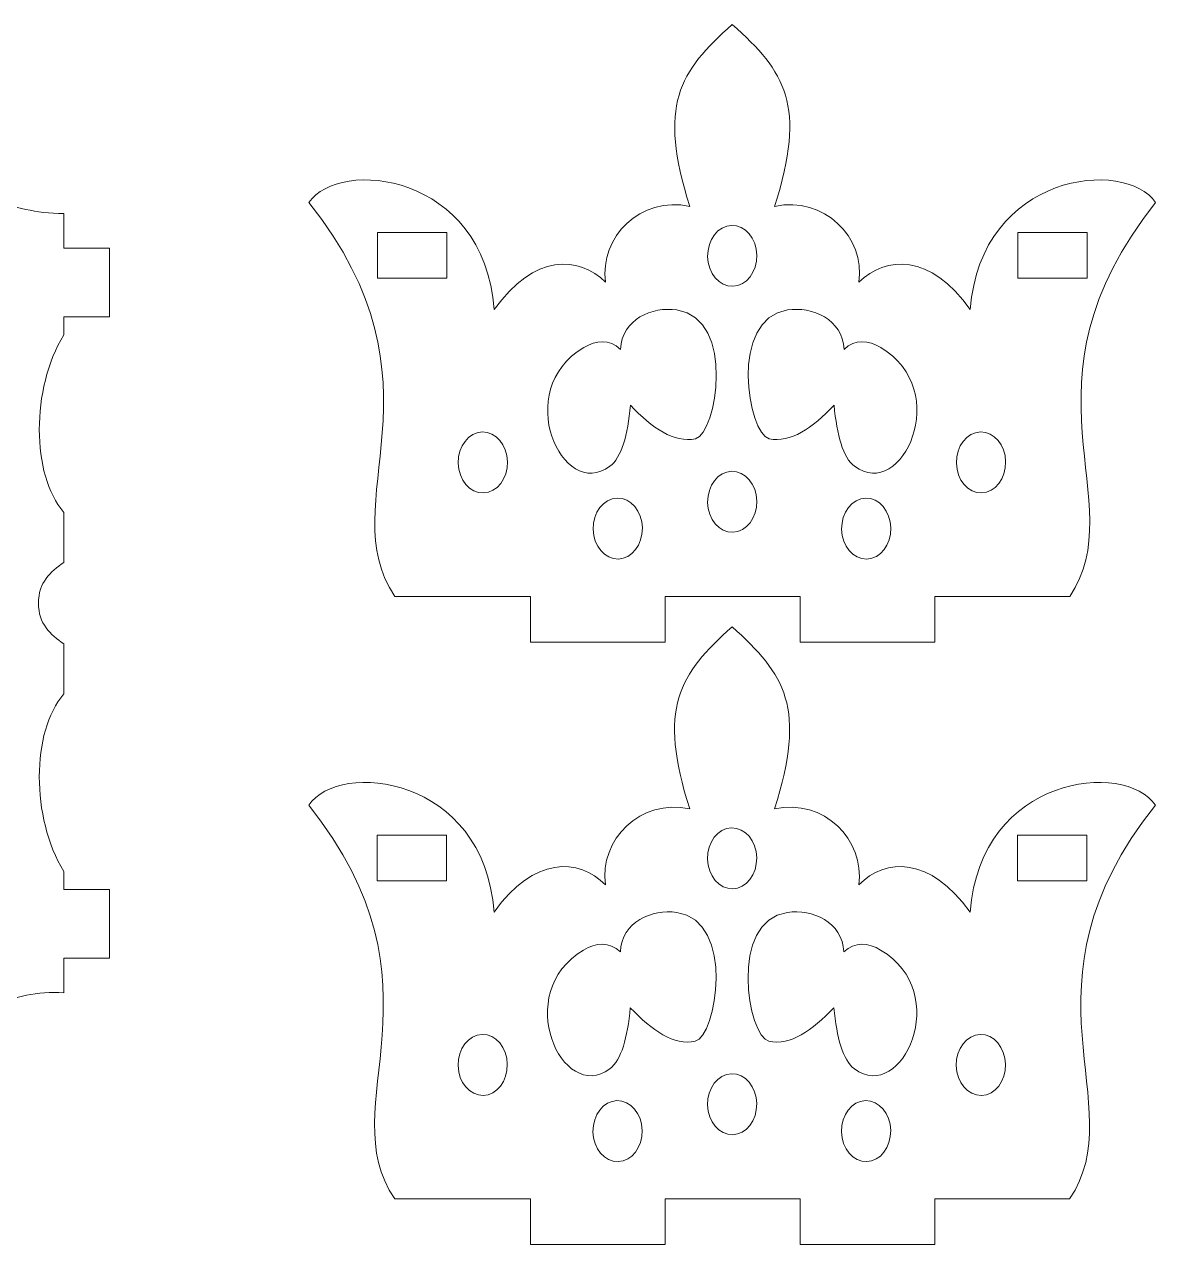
# Model space of a CAD drawing. Header units: centimetres. Extents: x -43 to 259, y -127 to -6.
# Drawn here: x 43.3 to 53.09, y -107.67 to -97.11 of the extents above; entities that cross this region are included whole.
import ezdxf

# ---------------------------------------------------------------- set-up
doc = ezdxf.new("R2010")
doc.units = ezdxf.units.CM
doc.header["$MEASUREMENT"] = 0
doc.layers.add('layer 1', color=7, linetype='Continuous')

msp = doc.modelspace()

# ---------------------------------------------------------------- linework, layer by layer
at = {"layer": 'layer 1', "color": 250, "lineweight": 20}
for points, knots in [([(50.01557, -102.06114), (50.01557, -102.06114), (48.84758, -102.06114), (48.84758, -102.06114), (48.84758, -102.06114), (48.84758, -102.06114), (48.84758, -102.45714), (48.84758, -102.45714), (48.84758, -102.45714), (48.84758, -102.45714), (47.68158, -102.45714), (47.68158, -102.45714), (47.68158, -102.45714), (47.68158, -102.45714), (47.68158, -102.06114), (47.68158, -102.06114), (47.68158, -102.06114), (47.68158, -102.06114), (46.50557, -102.06115), (46.50557, -102.06115), (46.50557, -102.06115), (45.95032, -101.2492), (47.01911, -100.23049), (45.76158, -98.65165), (45.76158, -98.65165), (46.02199, -98.264), (47.27715, -98.39041), (47.36639, -99.57872), (47.36639, -99.57872), (47.71145, -99.09053), (48.09956, -99.11079), (48.33022, -99.34089), (48.33022, -99.34089), (48.27627, -98.95126), (48.63289, -98.59148), (49.06022, -98.68418), (49.06022, -98.68418), (48.78105, -97.80983), (48.96694, -97.51891), (49.42732, -97.10859), (49.42732, -97.10859), (49.8877, -97.51891), (50.07359, -97.80983), (49.79442, -98.68418), (49.79442, -98.68418), (50.22175, -98.59148), (50.57837, -98.95126), (50.52442, -99.34089), (50.52442, -99.34089), (50.75508, -99.11079), (51.14319, -99.09053), (51.48825, -99.57872), (51.48825, -99.57872), (51.57749, -98.39041), (52.83265, -98.264), (53.09306, -98.65165), (53.09306, -98.65165), (51.83553, -100.23049), (52.90432, -101.2492), (52.34907, -102.06115), (52.34907, -102.06115), (52.34907, -102.06115), (51.18158, -102.06114), (51.18158, -102.06114), (51.18158, -102.06114), (51.18158, -102.06114), (51.18158, -102.45714), (51.18158, -102.45714), (51.18158, -102.45714), (51.18158, -102.45714), (50.01557, -102.45714), (50.01557, -102.45714), (50.01557, -102.45714), (50.01557, -102.45714), (50.01557, -102.06114), (50.01557, -102.06114)], [0, 0, 0, 0, 0.05, 0.05, 0.05, 0.05, 0.1, 0.1, 0.1, 0.1, 0.15, 0.15, 0.15, 0.15, 0.2, 0.2, 0.2, 0.2, 0.25, 0.25, 0.25, 0.25, 0.3, 0.3, 0.3, 0.3, 0.35, 0.35, 0.35, 0.35, 0.4, 0.4, 0.4, 0.4, 0.45, 0.45, 0.45, 0.45, 0.5, 0.5, 0.5, 0.5, 0.55, 0.55, 0.55, 0.55, 0.6, 0.6, 0.6, 0.6, 0.65, 0.65, 0.65, 0.65, 0.7, 0.7, 0.7, 0.7, 0.75, 0.75, 0.75, 0.75, 0.8, 0.8, 0.8, 0.8, 0.85, 0.85, 0.85, 0.85, 0.9, 0.9, 0.9, 0.9, 1, 1, 1, 1]), ([(35.90303, -106.48266), (35.9115, -106.25105), (35.87659, -106.05415), (35.78536, -105.89644), (35.78536, -105.89644), (35.75098, -105.92435), (35.70987, -105.93891), (35.66212, -105.93891), (35.66212, -105.93891), (35.55167, -105.93891), (35.46212, -105.84936), (35.46212, -105.73891), (35.46212, -105.73891), (35.46212, -105.69472), (35.47528, -105.6555), (35.49954, -105.6224), (35.49954, -105.6224), (35.35027, -105.54155), (35.15854, -105.49836), (34.91334, -105.49297), (34.91334, -105.49297), (34.91334, -105.49297), (34.91334, -105.19478), (34.91334, -105.19478), (34.91334, -105.19478), (34.91334, -105.19478), (34.51733, -105.19478), (34.51733, -105.19478), (34.51733, -105.19478), (34.51733, -105.19478), (34.51733, -104.60038), (34.51733, -104.60038), (34.51733, -104.60038), (34.51733, -104.60038), (34.91334, -104.60038), (34.91334, -104.60038), (34.91334, -104.60038), (34.91334, -104.60038), (34.91334, -104.44356), (34.91334, -104.44356), (34.91334, -104.44356), (35.19602, -103.97271), (35.1941, -103.23787), (34.91334, -102.90652), (34.91334, -102.90652), (34.91334, -102.90652), (34.91334, -102.47325), (34.91334, -102.47325), (34.91334, -102.47325), (35.03057, -102.38935), (35.13164, -102.30119), (35.13164, -102.12015), (35.13164, -102.12015), (35.13164, -101.93911), (35.03057, -101.85095), (34.91334, -101.76705), (34.91334, -101.76705), (34.91334, -101.76705), (34.91334, -101.33378), (34.91334, -101.33378), (34.91334, -101.33378), (35.1941, -101.00243), (35.19602, -100.26759), (34.91334, -99.79674), (34.91334, -99.79674), (34.91334, -99.79674), (34.91334, -99.63992), (34.91334, -99.63992), (34.91334, -99.63992), (34.91334, -99.63992), (34.51733, -99.63992), (34.51733, -99.63992), (34.51733, -99.63992), (34.51733, -99.63992), (34.51733, -99.04552), (34.51733, -99.04552), (34.51733, -99.04552), (34.51733, -99.04552), (34.91334, -99.04552), (34.91334, -99.04552), (34.91334, -99.04552), (34.91334, -99.04552), (34.91334, -98.74733), (34.91334, -98.74733), (34.91334, -98.74733), (35.14495, -98.7558), (35.34185, -98.72089), (35.49956, -98.62966), (35.49956, -98.62966), (35.47165, -98.59528), (35.45709, -98.55417), (35.45709, -98.50642), (35.45709, -98.50642), (35.45709, -98.39597), (35.54664, -98.30642), (35.65709, -98.30642), (35.65709, -98.30642), (35.70128, -98.30642), (35.7405, -98.31958), (35.7736, -98.34384), (35.7736, -98.34384), (35.85445, -98.19457), (35.89764, -98.00284), (35.90303, -97.75764), (35.90303, -97.75764), (35.90303, -97.75764), (36.20122, -97.75764), (36.20122, -97.75764), (36.20122, -97.75764), (36.20122, -97.75764), (36.20122, -97.36163), (36.20122, -97.36163), (36.20122, -97.36163), (36.20122, -97.36163), (36.79562, -97.36163), (36.79562, -97.36163), (36.79562, -97.36163), (36.79562, -97.36163), (36.79562, -97.75764), (36.79562, -97.75764), (36.79562, -97.75764), (36.79562, -97.75764), (36.95244, -97.75764), (36.95244, -97.75764), (36.95244, -97.75764), (37.42329, -98.04032), (38.15813, -98.0384), (38.48948, -97.75764), (38.48948, -97.75764), (38.48948, -97.75764), (38.92275, -97.75764), (38.92275, -97.75764), (38.92275, -97.75764), (39.00665, -97.87487), (39.09481, -97.97594), (39.27585, -97.97594), (39.27585, -97.97594), (39.45689, -97.97594), (39.54505, -97.87487), (39.62895, -97.75764), (39.62895, -97.75764), (39.62895, -97.75764), (40.06222, -97.75764), (40.06222, -97.75764), (40.06222, -97.75764), (40.39357, -98.0384), (41.12841, -98.04032), (41.59926, -97.75764), (41.59926, -97.75764), (41.59926, -97.75764), (41.75608, -97.75764), (41.75608, -97.75764), (41.75608, -97.75764), (41.75608, -97.75764), (41.75608, -97.36163), (41.75608, -97.36163), (41.75608, -97.36163), (41.75608, -97.36163), (42.35048, -97.36163), (42.35048, -97.36163), (42.35048, -97.36163), (42.35048, -97.36163), (42.35048, -97.75764), (42.35048, -97.75764), (42.35048, -97.75764), (42.35048, -97.75764), (42.6499, -97.75763), (42.6499, -97.75763), (42.6499, -97.75763), (42.64143, -97.98924), (42.67634, -98.18614), (42.76757, -98.34385), (42.76757, -98.34385), (42.80195, -98.31594), (42.84306, -98.30138), (42.89081, -98.30138), (42.89081, -98.30138), (43.00126, -98.30138), (43.09081, -98.39093), (43.09081, -98.50138), (43.09081, -98.50138), (43.09081, -98.54557), (43.07765, -98.58479), (43.05339, -98.61789), (43.05339, -98.61789), (43.20266, -98.69874), (43.39316, -98.74194), (43.63836, -98.74733), (43.63836, -98.74733), (43.63836, -98.74733), (43.63836, -99.04552), (43.63836, -99.04552), (43.63836, -99.04552), (43.63836, -99.04552), (44.03437, -99.04552), (44.03437, -99.04552), (44.03437, -99.04552), (44.03437, -99.04552), (44.03437, -99.63992), (44.03437, -99.63992), (44.03437, -99.63992), (44.03437, -99.63992), (43.63836, -99.63992), (43.63836, -99.63992), (43.63836, -99.63992), (43.63836, -99.63992), (43.63836, -99.79674), (43.63836, -99.79674), (43.63836, -99.79674), (43.35568, -100.26759), (43.3576, -101.00243), (43.63836, -101.33378), (43.63836, -101.33378), (43.63836, -101.33378), (43.63836, -101.76705), (43.63836, -101.76705), (43.63836, -101.76705), (43.52113, -101.85095), (43.42006, -101.93911), (43.42006, -102.12015), (43.42006, -102.12015), (43.42006, -102.30119), (43.52113, -102.38935), (43.63836, -102.47325), (43.63836, -102.47325), (43.63836, -102.47325), (43.63836, -102.90652), (43.63836, -102.90652), (43.63836, -102.90652), (43.3576, -103.23787), (43.35568, -103.97271), (43.63836, -104.44356), (43.63836, -104.44356), (43.63836, -104.44356), (43.63836, -104.60038), (43.63836, -104.60038), (43.63836, -104.60038), (43.63836, -104.60038), (44.03437, -104.60038), (44.03437, -104.60038), (44.03437, -104.60038), (44.03437, -104.60038), (44.03437, -105.19478), (44.03437, -105.19478), (44.03437, -105.19478), (44.03437, -105.19478), (43.63836, -105.19478), (43.63836, -105.19478), (43.63836, -105.19478), (43.63836, -105.19478), (43.63836, -105.49297), (43.63836, -105.49297), (43.63836, -105.49297), (43.40675, -105.4845), (43.20985, -105.51941), (43.05214, -105.61064), (43.05214, -105.61064), (43.08005, -105.64502), (43.09461, -105.68613), (43.09461, -105.73388), (43.09461, -105.73388), (43.09461, -105.84433), (43.00506, -105.93388), (42.89461, -105.93388), (42.89461, -105.93388), (42.85042, -105.93388), (42.8112, -105.92072), (42.7781, -105.89646), (42.7781, -105.89646), (42.69725, -106.04573), (42.65406, -106.23746), (42.64867, -106.48266), (42.64867, -106.48266), (42.64867, -106.48266), (42.35048, -106.48266), (42.35048, -106.48266), (42.35048, -106.48266), (42.35048, -106.48266), (42.35048, -106.87867), (42.35048, -106.87867), (42.35048, -106.87867), (42.35048, -106.87867), (41.75608, -106.87867), (41.75608, -106.87867), (41.75608, -106.87867), (41.75608, -106.87867), (41.75608, -106.48266), (41.75608, -106.48266), (41.75608, -106.48266), (41.75608, -106.48266), (41.59926, -106.48266), (41.59926, -106.48266), (41.59926, -106.48266), (41.12841, -106.19998), (40.39357, -106.2019), (40.06222, -106.48266), (40.06222, -106.48266), (40.06222, -106.48266), (39.62895, -106.48266), (39.62895, -106.48266), (39.62895, -106.48266), (39.54505, -106.36543), (39.45689, -106.26436), (39.27585, -106.26436), (39.27585, -106.26436), (39.09481, -106.26436), (39.00665, -106.36543), (38.92275, -106.48266), (38.92275, -106.48266), (38.92275, -106.48266), (38.48948, -106.48266), (38.48948, -106.48266), (38.48948, -106.48266), (38.15813, -106.2019), (37.42329, -106.19998), (36.95244, -106.48266), (36.95244, -106.48266), (36.95244, -106.48266), (36.79562, -106.48266), (36.79562, -106.48266), (36.79562, -106.48266), (36.79562, -106.48266), (36.79562, -106.87867), (36.79562, -106.87867), (36.79562, -106.87867), (36.79562, -106.87867), (36.20122, -106.87867), (36.20122, -106.87867), (36.20122, -106.87867), (36.20122, -106.87867), (36.20122, -106.48266), (36.20122, -106.48266), (36.20122, -106.48266), (36.20122, -106.48266), (35.90303, -106.48266), (35.90303, -106.48266)], [0, 0, 0, 0, 0.01176471, 0.01176471, 0.01176471, 0.01176471, 0.02352941, 0.02352941, 0.02352941, 0.02352941, 0.03529412, 0.03529412, 0.03529412, 0.03529412, 0.04705882, 0.04705882, 0.04705882, 0.04705882, 0.05882353, 0.05882353, 0.05882353, 0.05882353, 0.07058824, 0.07058824, 0.07058824, 0.07058824, 0.08235294, 0.08235294, 0.08235294, 0.08235294, 0.09411765, 0.09411765, 0.09411765, 0.09411765, 0.10588235, 0.10588235, 0.10588235, 0.10588235, 0.11764706, 0.11764706, 0.11764706, 0.11764706, 0.12941176, 0.12941176, 0.12941176, 0.12941176, 0.14117647, 0.14117647, 0.14117647, 0.14117647, 0.15294118, 0.15294118, 0.15294118, 0.15294118, 0.16470588, 0.16470588, 0.16470588, 0.16470588, 0.17647059, 0.17647059, 0.17647059, 0.17647059, 0.18823529, 0.18823529, 0.18823529, 0.18823529, 0.2, 0.2, 0.2, 0.2, 0.21176471, 0.21176471, 0.21176471, 0.21176471, 0.22352941, 0.22352941, 0.22352941, 0.22352941, 0.23529412, 0.23529412, 0.23529412, 0.23529412, 0.24705882, 0.24705882, 0.24705882, 0.24705882, 0.25882353, 0.25882353, 0.25882353, 0.25882353, 0.27058824, 0.27058824, 0.27058824, 0.27058824, 0.28235294, 0.28235294, 0.28235294, 0.28235294, 0.29411765, 0.29411765, 0.29411765, 0.29411765, 0.30588235, 0.30588235, 0.30588235, 0.30588235, 0.31764706, 0.31764706, 0.31764706, 0.31764706, 0.32941176, 0.32941176, 0.32941176, 0.32941176, 0.34117647, 0.34117647, 0.34117647, 0.34117647, 0.35294118, 0.35294118, 0.35294118, 0.35294118, 0.36470588, 0.36470588, 0.36470588, 0.36470588, 0.37647059, 0.37647059, 0.37647059, 0.37647059, 0.38823529, 0.38823529, 0.38823529, 0.38823529, 0.4, 0.4, 0.4, 0.4, 0.41176471, 0.41176471, 0.41176471, 0.41176471, 0.42352941, 0.42352941, 0.42352941, 0.42352941, 0.43529412, 0.43529412, 0.43529412, 0.43529412, 0.44705882, 0.44705882, 0.44705882, 0.44705882, 0.45882353, 0.45882353, 0.45882353, 0.45882353, 0.47058824, 0.47058824, 0.47058824, 0.47058824, 0.48235294, 0.48235294, 0.48235294, 0.48235294, 0.49411765, 0.49411765, 0.49411765, 0.49411765, 0.50588235, 0.50588235, 0.50588235, 0.50588235, 0.51764706, 0.51764706, 0.51764706, 0.51764706, 0.52941176, 0.52941176, 0.52941176, 0.52941176, 0.54117647, 0.54117647, 0.54117647, 0.54117647, 0.55294118, 0.55294118, 0.55294118, 0.55294118, 0.56470588, 0.56470588, 0.56470588, 0.56470588, 0.57647059, 0.57647059, 0.57647059, 0.57647059, 0.58823529, 0.58823529, 0.58823529, 0.58823529, 0.6, 0.6, 0.6, 0.6, 0.61176471, 0.61176471, 0.61176471, 0.61176471, 0.62352941, 0.62352941, 0.62352941, 0.62352941, 0.63529412, 0.63529412, 0.63529412, 0.63529412, 0.64705882, 0.64705882, 0.64705882, 0.64705882, 0.65882353, 0.65882353, 0.65882353, 0.65882353, 0.67058824, 0.67058824, 0.67058824, 0.67058824, 0.68235294, 0.68235294, 0.68235294, 0.68235294, 0.69411765, 0.69411765, 0.69411765, 0.69411765, 0.70588235, 0.70588235, 0.70588235, 0.70588235, 0.71764706, 0.71764706, 0.71764706, 0.71764706, 0.72941176, 0.72941176, 0.72941176, 0.72941176, 0.74117647, 0.74117647, 0.74117647, 0.74117647, 0.75294118, 0.75294118, 0.75294118, 0.75294118, 0.76470588, 0.76470588, 0.76470588, 0.76470588, 0.77647059, 0.77647059, 0.77647059, 0.77647059, 0.78823529, 0.78823529, 0.78823529, 0.78823529, 0.8, 0.8, 0.8, 0.8, 0.81176471, 0.81176471, 0.81176471, 0.81176471, 0.82352941, 0.82352941, 0.82352941, 0.82352941, 0.83529412, 0.83529412, 0.83529412, 0.83529412, 0.84705882, 0.84705882, 0.84705882, 0.84705882, 0.85882353, 0.85882353, 0.85882353, 0.85882353, 0.87058824, 0.87058824, 0.87058824, 0.87058824, 0.88235294, 0.88235294, 0.88235294, 0.88235294, 0.89411765, 0.89411765, 0.89411765, 0.89411765, 0.90588235, 0.90588235, 0.90588235, 0.90588235, 0.91764706, 0.91764706, 0.91764706, 0.91764706, 0.92941176, 0.92941176, 0.92941176, 0.92941176, 0.94117647, 0.94117647, 0.94117647, 0.94117647, 0.95294118, 0.95294118, 0.95294118, 0.95294118, 0.96470588, 0.96470588, 0.96470588, 0.96470588, 0.97647059, 0.97647059, 0.97647059, 0.97647059, 1, 1, 1, 1]), ([(50.01428, -107.27846), (50.01428, -107.27846), (48.84629, -107.27846), (48.84629, -107.27846), (48.84629, -107.27846), (48.84629, -107.27846), (48.84629, -107.67446), (48.84629, -107.67446), (48.84629, -107.67446), (48.84629, -107.67446), (47.68029, -107.67446), (47.68029, -107.67446), (47.68029, -107.67446), (47.68029, -107.67446), (47.68029, -107.27846), (47.68029, -107.27846), (47.68029, -107.27846), (47.68029, -107.27846), (46.50428, -107.27847), (46.50428, -107.27847), (46.50428, -107.27847), (45.94903, -106.46652), (47.01782, -105.44781), (45.76029, -103.86897), (45.76029, -103.86897), (46.0207, -103.48132), (47.27586, -103.60773), (47.3651, -104.79604), (47.3651, -104.79604), (47.71016, -104.30785), (48.09827, -104.32811), (48.32893, -104.55821), (48.32893, -104.55821), (48.27498, -104.16858), (48.6316, -103.8088), (49.05893, -103.9015), (49.05893, -103.9015), (48.77976, -103.02715), (48.96565, -102.73623), (49.42603, -102.32591), (49.42603, -102.32591), (49.88641, -102.73623), (50.0723, -103.02715), (49.79313, -103.9015), (49.79313, -103.9015), (50.22046, -103.8088), (50.57708, -104.16858), (50.52313, -104.55821), (50.52313, -104.55821), (50.75379, -104.32811), (51.1419, -104.30785), (51.48696, -104.79604), (51.48696, -104.79604), (51.5762, -103.60773), (52.83136, -103.48132), (53.09177, -103.86897), (53.09177, -103.86897), (51.83424, -105.44781), (52.90303, -106.46652), (52.34778, -107.27847), (52.34778, -107.27847), (52.34778, -107.27847), (51.18029, -107.27846), (51.18029, -107.27846), (51.18029, -107.27846), (51.18029, -107.27846), (51.18029, -107.67446), (51.18029, -107.67446), (51.18029, -107.67446), (51.18029, -107.67446), (50.01428, -107.67446), (50.01428, -107.67446), (50.01428, -107.67446), (50.01428, -107.67446), (50.01428, -107.27846), (50.01428, -107.27846)], [0, 0, 0, 0, 0.05, 0.05, 0.05, 0.05, 0.1, 0.1, 0.1, 0.1, 0.15, 0.15, 0.15, 0.15, 0.2, 0.2, 0.2, 0.2, 0.25, 0.25, 0.25, 0.25, 0.3, 0.3, 0.3, 0.3, 0.35, 0.35, 0.35, 0.35, 0.4, 0.4, 0.4, 0.4, 0.45, 0.45, 0.45, 0.45, 0.5, 0.5, 0.5, 0.5, 0.55, 0.55, 0.55, 0.55, 0.6, 0.6, 0.6, 0.6, 0.65, 0.65, 0.65, 0.65, 0.7, 0.7, 0.7, 0.7, 0.75, 0.75, 0.75, 0.75, 0.8, 0.8, 0.8, 0.8, 0.85, 0.85, 0.85, 0.85, 0.9, 0.9, 0.9, 0.9, 1, 1, 1, 1])]:
    msp.add_open_spline(points, degree=3, knots=knots, dxfattribs=at)
at = {"layer": 'layer 1', "color": 242, "lineweight": 20}
for points, knots in [([(49.42206, -98.84865), (49.30443, -98.85185), (49.21141, -98.97259), (49.21432, -99.1183), (49.21432, -99.1183), (49.21722, -99.26401), (49.31494, -99.37957), (49.43258, -99.37637), (49.43258, -99.37637), (49.55021, -99.37318), (49.64322, -99.25244), (49.64032, -99.10673), (49.64032, -99.10673), (49.63742, -98.96101), (49.5397, -98.84546), (49.42206, -98.84865)], [0, 0, 0, 0, 0.2, 0.2, 0.2, 0.2, 0.4, 0.4, 0.4, 0.4, 0.6, 0.6, 0.6, 0.6, 1, 1, 1, 1]), ([(46.35515, -98.91061), (46.35515, -98.91061), (46.95515, -98.91061), (46.95515, -98.91061), (46.95515, -98.91061), (46.95515, -98.91061), (46.95515, -99.30661), (46.95515, -99.30661), (46.95515, -99.30661), (46.95515, -99.30661), (46.35515, -99.30661), (46.35515, -99.30661), (46.35515, -99.30661), (46.35515, -99.30661), (46.35515, -98.91061), (46.35515, -98.91061)], [0, 0, 0, 0, 0.2, 0.2, 0.2, 0.2, 0.4, 0.4, 0.4, 0.4, 0.6, 0.6, 0.6, 0.6, 1, 1, 1, 1]), ([(51.89949, -98.91061), (51.89949, -98.91061), (52.49949, -98.91061), (52.49949, -98.91061), (52.49949, -98.91061), (52.49949, -98.91061), (52.49949, -99.30661), (52.49949, -99.30661), (52.49949, -99.30661), (52.49949, -99.30661), (51.89949, -99.30661), (51.89949, -99.30661), (51.89949, -99.30661), (51.89949, -99.30661), (51.89949, -98.91061), (51.89949, -98.91061)], [0, 0, 0, 0, 0.2, 0.2, 0.2, 0.2, 0.4, 0.4, 0.4, 0.4, 0.6, 0.6, 0.6, 0.6, 1, 1, 1, 1]), ([(48.45959, -99.92253), (48.4721, -99.66192), (48.73391, -99.5492), (48.94849, -99.58108), (48.94849, -99.58108), (49.46074, -99.65722), (49.29106, -100.65692), (49.10852, -100.6963), (49.10852, -100.6963), (48.923, -100.73635), (48.73475, -100.60348), (48.54549, -100.40581), (48.54549, -100.40581), (48.52132, -100.66693), (48.4693, -100.85938), (48.36792, -100.9352), (48.36792, -100.9352), (47.9561, -101.24328), (47.51487, -100.27652), (48.14106, -99.9063), (48.14106, -99.9063), (48.24723, -99.84355), (48.36292, -99.83096), (48.45959, -99.92253)], [0, 0, 0, 0, 0.14285714, 0.14285714, 0.14285714, 0.14285714, 0.28571429, 0.28571429, 0.28571429, 0.28571429, 0.42857143, 0.42857143, 0.42857143, 0.42857143, 0.57142857, 0.57142857, 0.57142857, 0.57142857, 0.71428571, 0.71428571, 0.71428571, 0.71428571, 1, 1, 1, 1]), ([(50.39505, -99.92253), (50.38254, -99.66192), (50.12073, -99.5492), (49.90615, -99.58108), (49.90615, -99.58108), (49.3939, -99.65722), (49.56358, -100.65692), (49.74612, -100.6963), (49.74612, -100.6963), (49.93164, -100.73635), (50.11989, -100.60348), (50.30915, -100.40581), (50.30915, -100.40581), (50.33332, -100.66693), (50.38534, -100.85938), (50.48672, -100.9352), (50.48672, -100.9352), (50.89854, -101.24328), (51.33977, -100.27652), (50.71358, -99.9063), (50.71358, -99.9063), (50.60741, -99.84355), (50.49172, -99.83096), (50.39505, -99.92253)], [0, 0, 0, 0, 0.14285714, 0.14285714, 0.14285714, 0.14285714, 0.28571429, 0.28571429, 0.28571429, 0.28571429, 0.42857143, 0.42857143, 0.42857143, 0.42857143, 0.57142857, 0.57142857, 0.57142857, 0.57142857, 0.71428571, 0.71428571, 0.71428571, 0.71428571, 1, 1, 1, 1]), ([(47.26256, -100.63781), (47.14493, -100.64101), (47.05192, -100.76175), (47.05482, -100.90746), (47.05482, -100.90746), (47.05772, -101.05317), (47.15544, -101.16873), (47.27308, -101.16553), (47.27308, -101.16553), (47.39071, -101.16234), (47.48373, -101.0416), (47.48082, -100.89589), (47.48082, -100.89589), (47.47792, -100.75017), (47.3802, -100.63462), (47.26256, -100.63781)], [0, 0, 0, 0, 0.2, 0.2, 0.2, 0.2, 0.4, 0.4, 0.4, 0.4, 0.6, 0.6, 0.6, 0.6, 1, 1, 1, 1]), ([(51.5763, -100.63781), (51.45867, -100.64101), (51.36565, -100.76175), (51.36856, -100.90746), (51.36856, -100.90746), (51.37146, -101.05317), (51.46918, -101.16873), (51.58682, -101.16553), (51.58682, -101.16553), (51.70445, -101.16234), (51.79746, -101.0416), (51.79456, -100.89589), (51.79456, -100.89589), (51.79166, -100.75017), (51.69394, -100.63462), (51.5763, -100.63781)], [0, 0, 0, 0, 0.2, 0.2, 0.2, 0.2, 0.4, 0.4, 0.4, 0.4, 0.6, 0.6, 0.6, 0.6, 1, 1, 1, 1]), ([(49.43258, -101.50586), (49.31495, -101.50906), (49.21723, -101.39351), (49.21432, -101.24779), (49.21432, -101.24779), (49.21142, -101.10208), (49.30443, -100.98135), (49.42207, -100.97815), (49.42207, -100.97815), (49.5397, -100.97496), (49.63742, -101.09051), (49.64033, -101.23622), (49.64033, -101.23622), (49.64323, -101.38194), (49.55022, -101.50267), (49.43258, -101.50586)], [0, 0, 0, 0, 0.2, 0.2, 0.2, 0.2, 0.4, 0.4, 0.4, 0.4, 0.6, 0.6, 0.6, 0.6, 1, 1, 1, 1]), ([(48.43048, -101.21059), (48.54811, -101.20739), (48.64582, -101.32295), (48.64873, -101.46866), (48.64873, -101.46866), (48.65163, -101.61438), (48.55862, -101.7351), (48.44098, -101.73831), (48.44098, -101.73831), (48.32335, -101.7415), (48.22563, -101.62594), (48.22273, -101.48023), (48.22273, -101.48023), (48.21983, -101.33452), (48.31283, -101.21378), (48.43048, -101.21059)], [0, 0, 0, 0, 0.2, 0.2, 0.2, 0.2, 0.4, 0.4, 0.4, 0.4, 0.6, 0.6, 0.6, 0.6, 1, 1, 1, 1]), ([(50.58219, -101.21058), (50.46456, -101.21378), (50.37154, -101.33452), (50.37445, -101.48023), (50.37445, -101.48023), (50.37735, -101.62594), (50.47507, -101.7415), (50.59271, -101.7383), (50.59271, -101.7383), (50.71034, -101.73511), (50.80335, -101.61437), (50.80045, -101.46865), (50.80045, -101.46865), (50.79755, -101.32294), (50.69983, -101.20739), (50.58219, -101.21058)], [0, 0, 0, 0, 0.2, 0.2, 0.2, 0.2, 0.4, 0.4, 0.4, 0.4, 0.6, 0.6, 0.6, 0.6, 1, 1, 1, 1]), ([(49.42077, -104.06597), (49.30314, -104.06917), (49.21012, -104.18991), (49.21303, -104.33562), (49.21303, -104.33562), (49.21593, -104.48133), (49.31365, -104.59689), (49.43129, -104.59369), (49.43129, -104.59369), (49.54892, -104.5905), (49.64193, -104.46976), (49.63903, -104.32405), (49.63903, -104.32405), (49.63613, -104.17833), (49.53841, -104.06278), (49.42077, -104.06597)], [0, 0, 0, 0, 0.2, 0.2, 0.2, 0.2, 0.4, 0.4, 0.4, 0.4, 0.6, 0.6, 0.6, 0.6, 1, 1, 1, 1]), ([(46.35386, -104.12793), (46.35386, -104.12793), (46.95386, -104.12793), (46.95386, -104.12793), (46.95386, -104.12793), (46.95386, -104.12793), (46.95386, -104.52393), (46.95386, -104.52393), (46.95386, -104.52393), (46.95386, -104.52393), (46.35386, -104.52393), (46.35386, -104.52393), (46.35386, -104.52393), (46.35386, -104.52393), (46.35386, -104.12793), (46.35386, -104.12793)], [0, 0, 0, 0, 0.2, 0.2, 0.2, 0.2, 0.4, 0.4, 0.4, 0.4, 0.6, 0.6, 0.6, 0.6, 1, 1, 1, 1]), ([(51.8982, -104.12793), (51.8982, -104.12793), (52.4982, -104.12793), (52.4982, -104.12793), (52.4982, -104.12793), (52.4982, -104.12793), (52.4982, -104.52393), (52.4982, -104.52393), (52.4982, -104.52393), (52.4982, -104.52393), (51.8982, -104.52393), (51.8982, -104.52393), (51.8982, -104.52393), (51.8982, -104.52393), (51.8982, -104.12793), (51.8982, -104.12793)], [0, 0, 0, 0, 0.2, 0.2, 0.2, 0.2, 0.4, 0.4, 0.4, 0.4, 0.6, 0.6, 0.6, 0.6, 1, 1, 1, 1]), ([(48.4583, -105.13985), (48.47081, -104.87924), (48.73262, -104.76652), (48.9472, -104.7984), (48.9472, -104.7984), (49.45945, -104.87454), (49.28977, -105.87424), (49.10723, -105.91362), (49.10723, -105.91362), (48.92171, -105.95367), (48.73346, -105.8208), (48.5442, -105.62313), (48.5442, -105.62313), (48.52003, -105.88425), (48.46801, -106.0767), (48.36663, -106.15252), (48.36663, -106.15252), (47.95481, -106.4606), (47.51358, -105.49384), (48.13977, -105.12362), (48.13977, -105.12362), (48.24594, -105.06087), (48.36163, -105.04828), (48.4583, -105.13985)], [0, 0, 0, 0, 0.14285714, 0.14285714, 0.14285714, 0.14285714, 0.28571429, 0.28571429, 0.28571429, 0.28571429, 0.42857143, 0.42857143, 0.42857143, 0.42857143, 0.57142857, 0.57142857, 0.57142857, 0.57142857, 0.71428571, 0.71428571, 0.71428571, 0.71428571, 1, 1, 1, 1]), ([(50.39376, -105.13985), (50.38125, -104.87924), (50.11944, -104.76652), (49.90486, -104.7984), (49.90486, -104.7984), (49.39261, -104.87454), (49.56229, -105.87424), (49.74483, -105.91362), (49.74483, -105.91362), (49.93035, -105.95367), (50.1186, -105.8208), (50.30786, -105.62313), (50.30786, -105.62313), (50.33203, -105.88425), (50.38405, -106.0767), (50.48543, -106.15252), (50.48543, -106.15252), (50.89725, -106.4606), (51.33848, -105.49384), (50.71229, -105.12362), (50.71229, -105.12362), (50.60612, -105.06087), (50.49043, -105.04828), (50.39376, -105.13985)], [0, 0, 0, 0, 0.14285714, 0.14285714, 0.14285714, 0.14285714, 0.28571429, 0.28571429, 0.28571429, 0.28571429, 0.42857143, 0.42857143, 0.42857143, 0.42857143, 0.57142857, 0.57142857, 0.57142857, 0.57142857, 0.71428571, 0.71428571, 0.71428571, 0.71428571, 1, 1, 1, 1]), ([(47.26127, -105.85513), (47.14364, -105.85833), (47.05063, -105.97907), (47.05353, -106.12478), (47.05353, -106.12478), (47.05643, -106.27049), (47.15415, -106.38605), (47.27179, -106.38285), (47.27179, -106.38285), (47.38942, -106.37966), (47.48244, -106.25892), (47.47953, -106.11321), (47.47953, -106.11321), (47.47663, -105.96749), (47.37891, -105.85194), (47.26127, -105.85513)], [0, 0, 0, 0, 0.2, 0.2, 0.2, 0.2, 0.4, 0.4, 0.4, 0.4, 0.6, 0.6, 0.6, 0.6, 1, 1, 1, 1]), ([(51.57501, -105.85513), (51.45738, -105.85833), (51.36436, -105.97907), (51.36727, -106.12478), (51.36727, -106.12478), (51.37017, -106.27049), (51.46789, -106.38605), (51.58553, -106.38285), (51.58553, -106.38285), (51.70316, -106.37966), (51.79617, -106.25892), (51.79327, -106.11321), (51.79327, -106.11321), (51.79037, -105.96749), (51.69265, -105.85194), (51.57501, -105.85513)], [0, 0, 0, 0, 0.2, 0.2, 0.2, 0.2, 0.4, 0.4, 0.4, 0.4, 0.6, 0.6, 0.6, 0.6, 1, 1, 1, 1]), ([(49.43129, -106.72318), (49.31366, -106.72638), (49.21594, -106.61083), (49.21303, -106.46511), (49.21303, -106.46511), (49.21013, -106.3194), (49.30314, -106.19867), (49.42078, -106.19547), (49.42078, -106.19547), (49.53841, -106.19228), (49.63613, -106.30783), (49.63904, -106.45354), (49.63904, -106.45354), (49.64194, -106.59926), (49.54893, -106.71999), (49.43129, -106.72318)], [0, 0, 0, 0, 0.2, 0.2, 0.2, 0.2, 0.4, 0.4, 0.4, 0.4, 0.6, 0.6, 0.6, 0.6, 1, 1, 1, 1]), ([(48.42919, -106.42791), (48.54682, -106.42471), (48.64453, -106.54027), (48.64744, -106.68598), (48.64744, -106.68598), (48.65034, -106.8317), (48.55733, -106.95242), (48.43969, -106.95563), (48.43969, -106.95563), (48.32206, -106.95882), (48.22434, -106.84326), (48.22144, -106.69755), (48.22144, -106.69755), (48.21854, -106.55184), (48.31154, -106.4311), (48.42919, -106.42791)], [0, 0, 0, 0, 0.2, 0.2, 0.2, 0.2, 0.4, 0.4, 0.4, 0.4, 0.6, 0.6, 0.6, 0.6, 1, 1, 1, 1]), ([(50.5809, -106.4279), (50.46327, -106.4311), (50.37025, -106.55184), (50.37316, -106.69755), (50.37316, -106.69755), (50.37606, -106.84326), (50.47378, -106.95882), (50.59142, -106.95562), (50.59142, -106.95562), (50.70905, -106.95243), (50.80206, -106.83169), (50.79916, -106.68597), (50.79916, -106.68597), (50.79626, -106.54026), (50.69854, -106.42471), (50.5809, -106.4279)], [0, 0, 0, 0, 0.2, 0.2, 0.2, 0.2, 0.4, 0.4, 0.4, 0.4, 0.6, 0.6, 0.6, 0.6, 1, 1, 1, 1])]:
    msp.add_open_spline(points, degree=3, knots=knots, dxfattribs=at)

doc.saveas('drawing.dxf')
